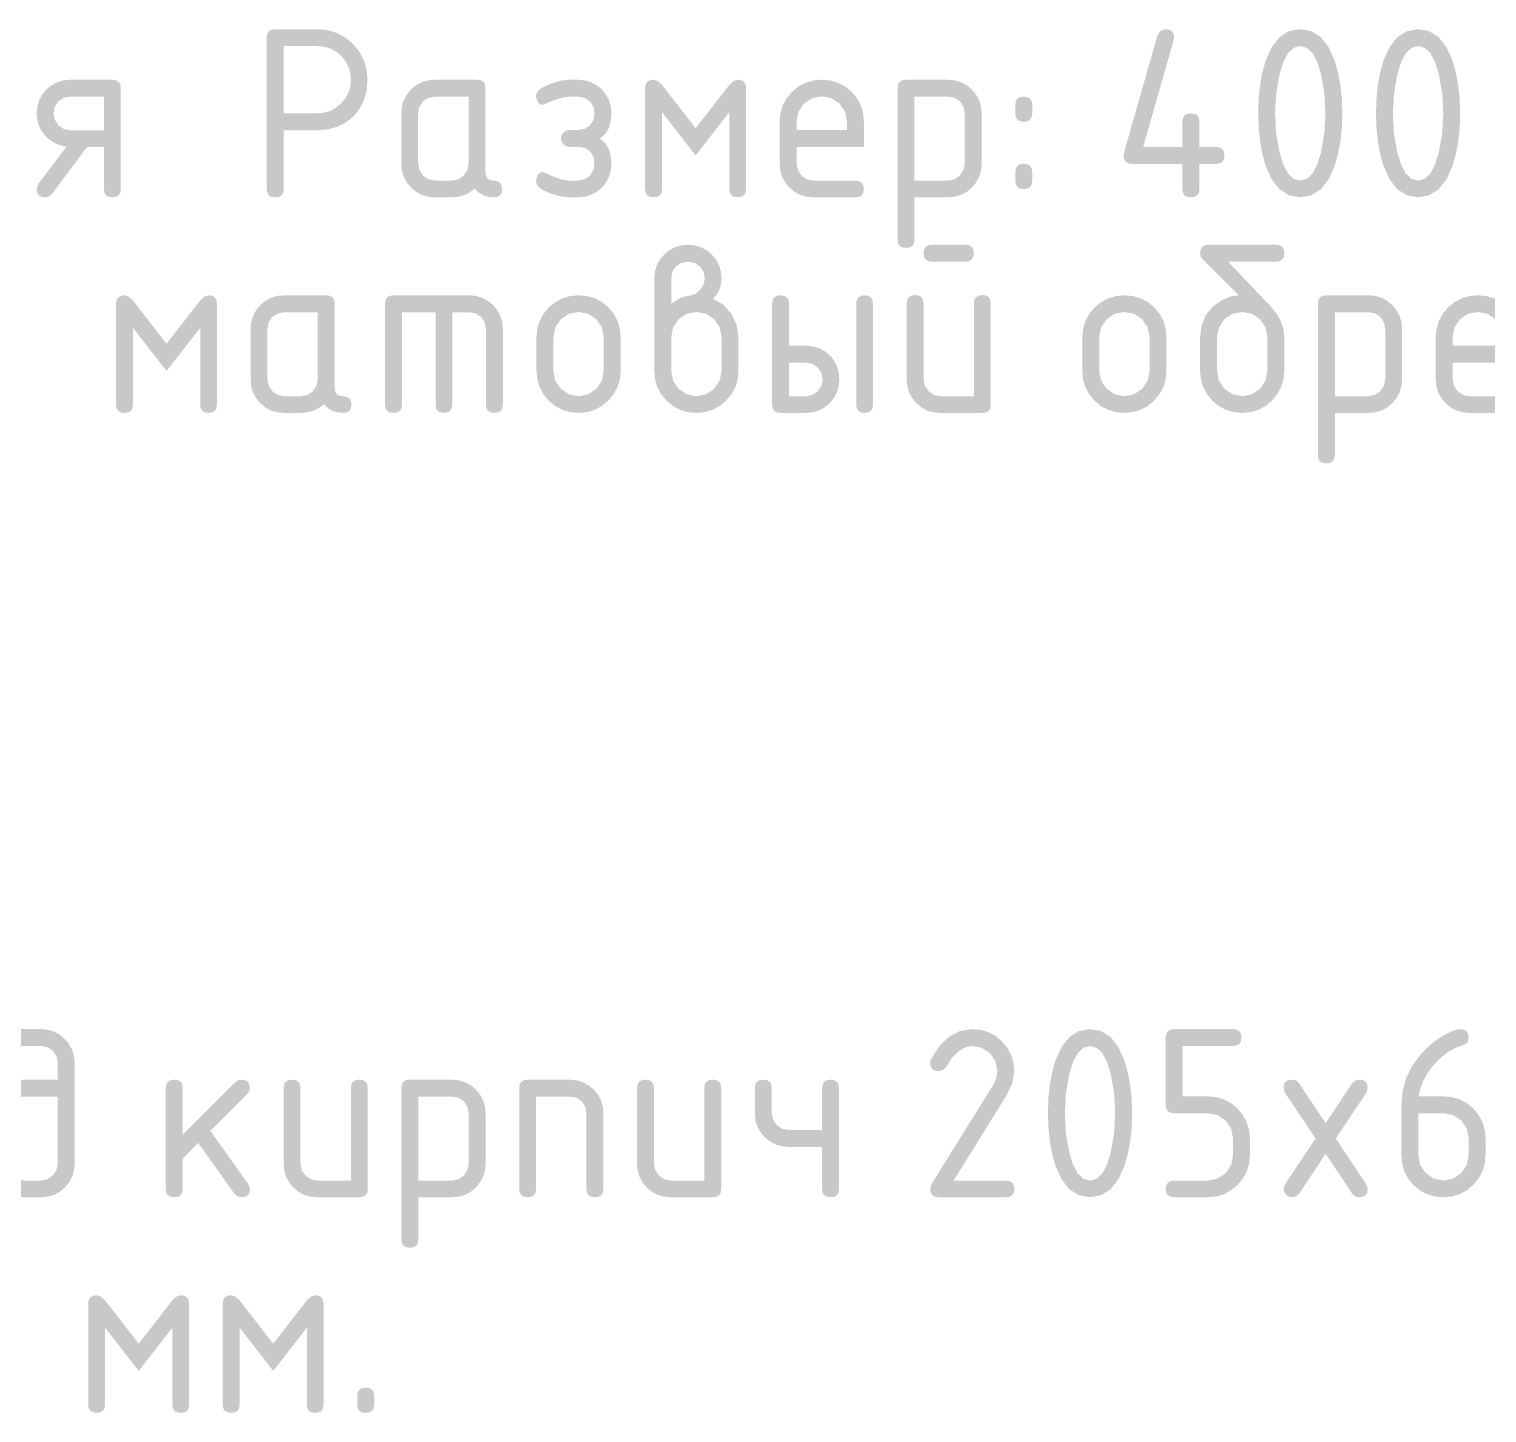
# Model space of a CAD drawing. Header units: millimetres. Extents: x -546 to 1681, y -650 to 1730.
# Drawn here: x 1055.04 to 1081.29, y 314.25 to 339.15 of the extents above; entities that cross this region are included whole.
import ezdxf

# ---------------------------------------------------------------- set-up
doc = ezdxf.new("R2010")
doc.units = ezdxf.units.MM

msp = doc.modelspace()

# ---------------------------------------------------------------- hatches: boundary and pattern name
h = msp.add_hatch(color=7)
h.paths.add_polyline_path([(1059.474, 339.152), (1060.231, 339.152), (1060.412, 339.136), (1060.58, 339.086), (1060.735, 339.002), (1060.875, 338.886), (1060.989, 338.747), (1061.071, 338.594), (1061.121, 338.426), (1061.137, 338.242), (1061.122, 338.051), (1061.074, 337.878), (1060.996, 337.723), (1060.888, 337.586), (1060.751, 337.475), (1060.596, 337.396), (1060.423, 337.348), (1060.231, 337.332), (1059.626, 337.332), (1059.626, 336.274), (1059.616, 336.208), (1059.588, 336.161), (1059.54, 336.134), (1059.474, 336.126), (1059.407, 336.134), (1059.359, 336.161), (1059.331, 336.208), (1059.321, 336.274), (1059.321, 339), (1059.331, 339.067), (1059.359, 339.114), (1059.407, 339.143)])
h.paths.add_polyline_path([(1059.626, 338.847), (1059.626, 337.637), (1060.231, 337.637), (1060.354, 337.648), (1060.466, 337.681), (1060.568, 337.737), (1060.659, 337.815), (1060.737, 337.906), (1060.792, 338.008), (1060.826, 338.12), (1060.837, 338.242), (1060.826, 338.364), (1060.792, 338.477), (1060.737, 338.58), (1060.659, 338.674), (1060.568, 338.749), (1060.466, 338.804), (1060.354, 338.836), (1060.231, 338.847)])
h = msp.add_hatch(color=7)
h.dxf.hatch_style = 2
h.paths.add_polyline_path([(1074.752, 336.879), (1074.756, 336.922), (1075.362, 339.043), (1075.415, 339.124), (1075.51, 339.152), (1075.576, 339.143), (1075.624, 339.114), (1075.652, 339.067), (1075.662, 339), (1075.654, 338.958), (1075.104, 337.032), (1075.81, 337.032), (1075.81, 337.489), (1075.82, 337.555), (1075.848, 337.601), (1075.896, 337.628), (1075.963, 337.637), (1076.029, 337.628), (1076.077, 337.601), (1076.106, 337.555), (1076.115, 337.489), (1076.115, 337.032), (1076.42, 337.032), (1076.484, 337.022), (1076.531, 336.993), (1076.559, 336.946), (1076.568, 336.879), (1076.559, 336.813), (1076.531, 336.765), (1076.484, 336.736), (1076.42, 336.727), (1076.115, 336.727), (1076.115, 336.274), (1076.106, 336.208), (1076.077, 336.161), (1076.029, 336.134), (1075.963, 336.126), (1075.896, 336.134), (1075.848, 336.161), (1075.82, 336.208), (1075.81, 336.274), (1075.81, 336.727), (1074.905, 336.727), (1074.838, 336.736), (1074.79, 336.765), (1074.761, 336.813)])
h = msp.add_hatch(color=7)
h.paths.add_polyline_path([(1078.385, 337.637), (1078.366, 338.004), (1078.305, 338.348), (1078.237, 338.567), (1078.152, 338.723), (1078.051, 338.816), (1077.932, 338.847), (1077.816, 338.816), (1077.714, 338.723), (1077.629, 338.565), (1077.56, 338.344), (1077.499, 337.998), (1077.479, 337.637), (1077.499, 337.274), (1077.56, 336.93), (1077.628, 336.71), (1077.713, 336.552), (1077.814, 336.458), (1077.932, 336.426), (1078.051, 336.458), (1078.152, 336.552), (1078.237, 336.71), (1078.305, 336.93), (1078.366, 337.274)])
h.paths.add_polyline_path([(1078.69, 337.637), (1078.682, 337.376), (1078.656, 337.133), (1078.613, 336.908), (1078.555, 336.701), (1078.444, 336.449), (1078.302, 336.269), (1078.131, 336.161), (1077.932, 336.126), (1077.731, 336.161), (1077.56, 336.269), (1077.418, 336.449), (1077.306, 336.701), (1077.249, 336.908), (1077.208, 337.133), (1077.183, 337.376), (1077.174, 337.637), (1077.183, 337.9), (1077.208, 338.145), (1077.249, 338.37), (1077.306, 338.577), (1077.418, 338.829), (1077.56, 339.009), (1077.731, 339.117), (1077.932, 339.152), (1078.131, 339.117), (1078.302, 339.009), (1078.444, 338.829), (1078.555, 338.577), (1078.613, 338.369), (1078.656, 338.143), (1078.682, 337.9)])
h = msp.add_hatch(color=7)
h.paths.add_polyline_path([(1080.507, 337.637), (1080.488, 338.004), (1080.427, 338.348), (1080.358, 338.567), (1080.274, 338.723), (1080.172, 338.816), (1080.054, 338.847), (1079.937, 338.816), (1079.836, 338.723), (1079.75, 338.565), (1079.681, 338.344), (1079.621, 337.998), (1079.601, 337.637), (1079.621, 337.274), (1079.681, 336.93), (1079.75, 336.71), (1079.834, 336.552), (1079.936, 336.458), (1080.054, 336.426), (1080.172, 336.458), (1080.274, 336.552), (1080.358, 336.71), (1080.427, 336.93), (1080.488, 337.274)])
h.paths.add_polyline_path([(1080.812, 337.637), (1080.803, 337.376), (1080.777, 337.133), (1080.735, 336.908), (1080.676, 336.701), (1080.566, 336.449), (1080.424, 336.269), (1080.253, 336.161), (1080.054, 336.126), (1079.853, 336.161), (1079.682, 336.269), (1079.54, 336.449), (1079.427, 336.701), (1079.371, 336.908), (1079.33, 337.133), (1079.305, 337.376), (1079.296, 337.637), (1079.305, 337.9), (1079.33, 338.145), (1079.371, 338.37), (1079.427, 338.577), (1079.54, 338.829), (1079.682, 339.009), (1079.853, 339.117), (1080.054, 339.152), (1080.253, 339.117), (1080.424, 339.009), (1080.566, 338.829), (1080.676, 338.577), (1080.735, 338.369), (1080.777, 338.143), (1080.803, 337.9)])
h = msp.add_hatch(color=7)
h.paths.add_polyline_path([(1055.716, 337.036), (1055.606, 337.06), (1055.504, 337.1), (1055.413, 337.158), (1055.331, 337.235), (1055.264, 337.324), (1055.216, 337.42), (1055.188, 337.524), (1055.178, 337.637), (1055.19, 337.759), (1055.223, 337.872), (1055.279, 337.975), (1055.356, 338.069), (1055.447, 338.144), (1055.549, 338.198), (1055.662, 338.231), (1055.784, 338.242), (1056.542, 338.242), (1056.608, 338.233), (1056.656, 338.205), (1056.685, 338.158), (1056.694, 338.094), (1056.694, 336.274), (1056.685, 336.208), (1056.656, 336.161), (1056.608, 336.134), (1056.542, 336.126), (1056.475, 336.134), (1056.427, 336.161), (1056.399, 336.208), (1056.389, 336.274), (1056.389, 337.032), (1056.085, 337.032), (1055.453, 336.185), (1055.399, 336.139), (1055.331, 336.126), (1055.264, 336.134), (1055.216, 336.161), (1055.188, 336.208), (1055.178, 336.274), (1055.208, 336.367)])
h.paths.add_polyline_path([(1055.483, 337.637), (1055.506, 337.521), (1055.572, 337.421), (1055.67, 337.354), (1055.784, 337.332), (1056.389, 337.332), (1056.389, 337.937), (1055.784, 337.937), (1055.666, 337.916), (1055.568, 337.853), (1055.505, 337.754)])
h = msp.add_hatch(color=7)
h.paths.add_polyline_path([(1062.955, 337.937), (1062.349, 337.937), (1062.232, 337.916), (1062.133, 337.853), (1062.07, 337.754), (1062.048, 337.637), (1062.048, 336.731), (1062.071, 336.615), (1062.138, 336.515), (1062.236, 336.448), (1062.349, 336.426), (1062.654, 336.426), (1062.769, 336.448), (1062.865, 336.515), (1062.932, 336.614), (1062.955, 336.731)])
h.paths.add_polyline_path([(1063.56, 336.274), (1063.55, 336.208), (1063.522, 336.161), (1063.476, 336.134), (1063.412, 336.126), (1063.309, 336.135), (1063.218, 336.164), (1063.136, 336.213), (1063.064, 336.282), (1062.975, 336.213), (1062.877, 336.164), (1062.77, 336.135), (1062.654, 336.126), (1062.349, 336.126), (1062.227, 336.136), (1062.115, 336.168), (1062.013, 336.222), (1061.922, 336.299), (1061.844, 336.392), (1061.788, 336.494), (1061.755, 336.607), (1061.744, 336.731), (1061.744, 337.637), (1061.755, 337.759), (1061.788, 337.872), (1061.844, 337.975), (1061.922, 338.069), (1062.013, 338.144), (1062.115, 338.198), (1062.227, 338.231), (1062.349, 338.242), (1063.107, 338.242), (1063.174, 338.233), (1063.221, 338.205), (1063.25, 338.158), (1063.259, 338.094), (1063.259, 336.579), (1063.269, 336.512), (1063.298, 336.464), (1063.345, 336.436), (1063.412, 336.426), (1063.476, 336.416), (1063.522, 336.388), (1063.55, 336.34)])
h = msp.add_hatch(color=7)
h.dxf.hatch_style = 2
h.paths.add_polyline_path([(1065.224, 336.731), (1065.205, 336.857), (1065.144, 336.951), (1065.068, 337.006), (1064.966, 337.032), (1064.772, 337.032), (1064.709, 337.047), (1064.666, 337.078), (1064.631, 337.126), (1064.619, 337.184), (1064.631, 337.245), (1064.666, 337.294), (1064.725, 337.328), (1064.814, 337.34), (1064.861, 337.34), (1064.911, 337.336), (1065.045, 337.358), (1065.144, 337.425), (1065.205, 337.52), (1065.224, 337.637), (1065.204, 337.754), (1065.14, 337.853), (1065.042, 337.917), (1064.924, 337.937), (1064.772, 337.937), (1064.632, 337.918), (1064.463, 337.861), (1064.382, 337.828), (1064.324, 337.804), (1064.29, 337.79), (1064.239, 337.798), (1064.2, 337.84), (1064.166, 337.946), (1064.182, 338.004), (1064.229, 338.06), (1064.307, 338.113), (1064.416, 338.162), (1064.606, 338.223), (1064.772, 338.242), (1064.924, 338.242), (1065.046, 338.231), (1065.159, 338.198), (1065.262, 338.144), (1065.356, 338.069), (1065.431, 337.975), (1065.485, 337.872), (1065.518, 337.759), (1065.529, 337.637), (1065.516, 337.489), (1065.478, 337.364), (1065.413, 337.262), (1065.322, 337.184), (1065.413, 337.105), (1065.478, 337.003), (1065.516, 336.878), (1065.529, 336.731), (1065.518, 336.609), (1065.485, 336.496), (1065.431, 336.393), (1065.356, 336.299), (1065.262, 336.222), (1065.159, 336.168), (1065.046, 336.136), (1064.924, 336.126), (1064.772, 336.126), (1064.603, 336.145), (1064.412, 336.202), (1064.304, 336.251), (1064.227, 336.304), (1064.181, 336.361), (1064.166, 336.422), (1064.2, 336.528), (1064.239, 336.568), (1064.285, 336.583), (1064.298, 336.578), (1064.333, 336.564), (1064.389, 336.54), (1064.467, 336.506), (1064.632, 336.446), (1064.772, 336.426), (1064.924, 336.426), (1065.042, 336.448), (1065.14, 336.515), (1065.203, 336.614)])
h = msp.add_hatch(color=7)
h.dxf.hatch_style = 2
h.paths.add_polyline_path([(1067.045, 336.879), (1066.44, 337.658), (1066.44, 336.274), (1066.431, 336.208), (1066.402, 336.161), (1066.355, 336.134), (1066.288, 336.126), (1066.221, 336.134), (1066.173, 336.161), (1066.145, 336.208), (1066.135, 336.274), (1066.135, 338.094), (1066.145, 338.158), (1066.173, 338.205), (1066.221, 338.233), (1066.288, 338.242), (1066.364, 338.219), (1066.44, 338.149), (1067.045, 337.37), (1067.651, 338.149), (1067.727, 338.219), (1067.803, 338.242), (1067.868, 338.233), (1067.914, 338.205), (1067.942, 338.158), (1067.952, 338.094), (1067.952, 336.274), (1067.942, 336.208), (1067.914, 336.161), (1067.868, 336.134), (1067.803, 336.126), (1067.737, 336.134), (1067.689, 336.161), (1067.661, 336.208), (1067.651, 336.274), (1067.651, 337.658)])
h = msp.add_hatch(color=7)
h.paths.add_polyline_path([(1069.316, 337.942), (1069.141, 337.91), (1068.994, 337.811), (1068.895, 337.664), (1068.863, 337.489), (1068.863, 337.336), (1069.769, 337.336), (1069.769, 337.489), (1069.737, 337.664), (1069.638, 337.811), (1069.491, 337.91)])
h.paths.add_polyline_path([(1068.863, 337.032), (1068.863, 336.731), (1068.885, 336.615), (1068.952, 336.515), (1069.05, 336.448), (1069.164, 336.426), (1069.921, 336.426), (1069.988, 336.416), (1070.036, 336.388), (1070.064, 336.34), (1070.074, 336.274), (1070.064, 336.208), (1070.036, 336.161), (1069.988, 336.134), (1069.921, 336.126), (1069.164, 336.126), (1069.041, 336.136), (1068.929, 336.168), (1068.827, 336.222), (1068.736, 336.299), (1068.658, 336.392), (1068.602, 336.494), (1068.569, 336.607), (1068.558, 336.731), (1068.558, 337.484), (1068.571, 337.637), (1068.612, 337.777), (1068.681, 337.905), (1068.778, 338.022), (1068.895, 338.119), (1069.023, 338.188), (1069.163, 338.229), (1069.316, 338.242), (1069.468, 338.229), (1069.608, 338.188), (1069.737, 338.121), (1069.853, 338.026), (1069.95, 337.91), (1070.019, 337.781), (1070.06, 337.641), (1070.074, 337.489), (1070.074, 337.032)])
h = msp.add_hatch(color=7)
h.paths.add_polyline_path([(1070.68, 338.094), (1070.689, 338.158), (1070.718, 338.205), (1070.765, 338.233), (1070.832, 338.242), (1071.59, 338.242), (1071.712, 338.231), (1071.824, 338.198), (1071.926, 338.144), (1072.017, 338.069), (1072.095, 337.975), (1072.151, 337.872), (1072.184, 337.759), (1072.195, 337.637), (1072.195, 336.731), (1072.184, 336.609), (1072.151, 336.496), (1072.095, 336.393), (1072.017, 336.299), (1071.926, 336.222), (1071.824, 336.168), (1071.712, 336.136), (1071.59, 336.126), (1070.984, 336.126), (1070.984, 335.364), (1070.975, 335.299), (1070.946, 335.253), (1070.899, 335.225), (1070.832, 335.216), (1070.765, 335.225), (1070.718, 335.253), (1070.689, 335.299), (1070.68, 335.364)])
h.paths.add_polyline_path([(1070.984, 337.937), (1070.984, 336.426), (1071.59, 336.426), (1071.705, 336.448), (1071.801, 336.515), (1071.868, 336.614), (1071.891, 336.731), (1071.891, 337.637), (1071.869, 337.754), (1071.806, 337.853), (1071.707, 337.917), (1071.59, 337.937)])
h = msp.add_hatch(color=7)
h.paths.add_polyline_path([(1072.801, 336.579), (1072.811, 336.645), (1072.839, 336.693), (1072.887, 336.721), (1072.954, 336.731), (1073.021, 336.721), (1073.068, 336.693), (1073.097, 336.645), (1073.106, 336.579), (1073.106, 336.426), (1073.097, 336.359), (1073.068, 336.312), (1073.021, 336.283), (1072.954, 336.274), (1072.887, 336.283), (1072.839, 336.312), (1072.811, 336.359), (1072.801, 336.426)])
h.paths.add_polyline_path([(1072.801, 337.789), (1072.811, 337.853), (1072.839, 337.9), (1072.887, 337.928), (1072.954, 337.937), (1073.021, 337.928), (1073.068, 337.9), (1073.097, 337.853), (1073.106, 337.789), (1073.106, 337.637), (1073.097, 337.57), (1073.068, 337.522), (1073.021, 337.494), (1072.954, 337.484), (1072.887, 337.494), (1072.839, 337.522), (1072.811, 337.57), (1072.801, 337.637)])
h = msp.add_hatch(color=7)
h.paths.add_polyline_path([(1066.605, 334.213), (1066.789, 334.324), (1066.957, 334.362), (1067.048, 334.389), (1067.131, 334.468), (1067.191, 334.567), (1067.211, 334.667), (1067.188, 334.784), (1067.122, 334.883), (1067.024, 334.947), (1066.906, 334.967), (1066.789, 334.945), (1066.69, 334.883), (1066.627, 334.784), (1066.605, 334.667)])
h.paths.add_polyline_path([(1067.359, 334.302), (1067.547, 334.188), (1067.693, 334.023), (1067.785, 333.824), (1067.816, 333.608), (1067.816, 332.999), (1067.802, 332.848), (1067.76, 332.708), (1067.689, 332.58), (1067.592, 332.465), (1067.477, 332.368), (1067.349, 332.3), (1067.209, 332.259), (1067.058, 332.245), (1066.906, 332.259), (1066.766, 332.3), (1066.638, 332.368), (1066.521, 332.465), (1066.424, 332.582), (1066.355, 332.71), (1066.314, 332.849), (1066.3, 332.999), (1066.3, 334.667), (1066.312, 334.789), (1066.345, 334.901), (1066.401, 335.004), (1066.479, 335.098), (1066.571, 335.174), (1066.673, 335.228), (1066.784, 335.261), (1066.906, 335.272), (1067.028, 335.261), (1067.141, 335.227), (1067.244, 335.172), (1067.338, 335.094), (1067.413, 335.003), (1067.467, 334.901), (1067.5, 334.789), (1067.512, 334.667), (1067.502, 334.558), (1067.473, 334.461), (1067.426, 334.375)])
h.paths.add_polyline_path([(1067.512, 333.003), (1067.512, 333.608), (1067.479, 333.782), (1067.38, 333.93), (1067.233, 334.029), (1067.058, 334.061), (1066.883, 334.029), (1066.737, 333.93), (1066.638, 333.782), (1066.605, 333.608), (1066.605, 333.003), (1066.638, 332.826), (1066.737, 332.681), (1066.883, 332.58), (1067.058, 332.545), (1067.233, 332.58), (1067.38, 332.681), (1067.479, 332.828)])
h = msp.add_hatch(color=7)
h.paths.add_polyline_path([(1072.36, 334.213), (1072.36, 332.393), (1072.351, 332.327), (1072.322, 332.281), (1072.274, 332.254), (1072.207, 332.245), (1071.45, 332.245), (1071.328, 332.255), (1071.215, 332.287), (1071.113, 332.342), (1071.022, 332.419), (1070.944, 332.512), (1070.889, 332.615), (1070.855, 332.728), (1070.844, 332.85), (1070.844, 334.213), (1070.854, 334.28), (1070.882, 334.328), (1070.93, 334.357), (1070.997, 334.366), (1071.063, 334.357), (1071.111, 334.328), (1071.14, 334.28), (1071.149, 334.213), (1071.149, 332.85), (1071.171, 332.735), (1071.238, 332.639), (1071.336, 332.568), (1071.45, 332.545), (1072.055, 332.545), (1072.055, 334.213), (1072.065, 334.28), (1072.093, 334.328), (1072.141, 334.357), (1072.207, 334.366), (1072.274, 334.357), (1072.322, 334.328), (1072.351, 334.28)])
h.paths.add_polyline_path([(1071.903, 334.967), (1071.297, 334.967), (1071.233, 334.976), (1071.187, 335.005), (1071.159, 335.053), (1071.149, 335.12), (1071.159, 335.186), (1071.187, 335.234), (1071.233, 335.262), (1071.297, 335.272), (1071.903, 335.272), (1071.969, 335.262), (1072.017, 335.234), (1072.046, 335.186), (1072.055, 335.12), (1072.046, 335.053), (1072.017, 335.005), (1071.969, 334.976)])
h = msp.add_hatch(color=7)
h.paths.add_polyline_path([(1077.645, 333.604), (1077.645, 332.999), (1077.631, 332.849), (1077.588, 332.71), (1077.518, 332.582), (1077.421, 332.465), (1077.306, 332.368), (1077.178, 332.3), (1077.038, 332.259), (1076.887, 332.245), (1076.735, 332.259), (1076.594, 332.3), (1076.466, 332.368), (1076.35, 332.465), (1076.253, 332.582), (1076.184, 332.71), (1076.143, 332.849), (1076.129, 332.999), (1076.129, 333.608), (1076.154, 333.819), (1076.228, 334.001), (1076.351, 334.154), (1076.523, 334.277), (1076.678, 334.342), (1076.824, 334.362), (1076.159, 335.03), (1076.136, 335.065), (1076.129, 335.12), (1076.139, 335.186), (1076.167, 335.234), (1076.215, 335.262), (1076.282, 335.272), (1077.497, 335.272), (1077.561, 335.262), (1077.607, 335.234), (1077.636, 335.186), (1077.645, 335.12), (1077.636, 335.053), (1077.607, 335.005), (1077.561, 334.976), (1077.497, 334.967), (1076.633, 334.967), (1077.395, 334.167), (1077.504, 334.034), (1077.582, 333.897), (1077.629, 333.753)])
h.paths.add_polyline_path([(1077.34, 333.003), (1077.34, 333.608), (1077.308, 333.782), (1077.209, 333.93), (1077.062, 334.029), (1076.887, 334.061), (1076.712, 334.029), (1076.565, 333.93), (1076.466, 333.782), (1076.434, 333.608), (1076.434, 333.003), (1076.466, 332.826), (1076.565, 332.681), (1076.712, 332.58), (1076.887, 332.545), (1077.062, 332.58), (1077.209, 332.681), (1077.308, 332.828)])
h = msp.add_hatch(color=7)
h.dxf.hatch_style = 2
h.paths.add_polyline_path([(1057.517, 332.999), (1056.912, 333.777), (1056.912, 332.393), (1056.903, 332.327), (1056.874, 332.281), (1056.827, 332.254), (1056.76, 332.245), (1056.693, 332.254), (1056.645, 332.281), (1056.617, 332.327), (1056.607, 332.393), (1056.607, 334.213), (1056.617, 334.278), (1056.645, 334.324), (1056.693, 334.352), (1056.76, 334.362), (1056.836, 334.339), (1056.912, 334.269), (1057.517, 333.49), (1058.123, 334.269), (1058.199, 334.339), (1058.275, 334.362), (1058.34, 334.352), (1058.386, 334.324), (1058.414, 334.278), (1058.424, 334.213), (1058.424, 332.393), (1058.414, 332.327), (1058.386, 332.281), (1058.34, 332.254), (1058.275, 332.245), (1058.209, 332.254), (1058.161, 332.281), (1058.133, 332.327), (1058.123, 332.393), (1058.123, 333.777)])
h = msp.add_hatch(color=7)
h.paths.add_polyline_path([(1060.241, 334.057), (1059.635, 334.057), (1059.518, 334.035), (1059.419, 333.972), (1059.356, 333.874), (1059.334, 333.756), (1059.334, 332.85), (1059.357, 332.735), (1059.424, 332.635), (1059.521, 332.568), (1059.635, 332.545), (1059.94, 332.545), (1060.055, 332.568), (1060.151, 332.635), (1060.218, 332.733), (1060.241, 332.85)])
h.paths.add_polyline_path([(1060.846, 332.393), (1060.836, 332.327), (1060.808, 332.281), (1060.762, 332.254), (1060.698, 332.245), (1060.595, 332.255), (1060.503, 332.284), (1060.422, 332.332), (1060.35, 332.402), (1060.261, 332.332), (1060.163, 332.284), (1060.056, 332.255), (1059.94, 332.245), (1059.635, 332.245), (1059.513, 332.255), (1059.401, 332.287), (1059.299, 332.342), (1059.208, 332.419), (1059.13, 332.512), (1059.074, 332.614), (1059.041, 332.726), (1059.03, 332.85), (1059.03, 333.756), (1059.041, 333.879), (1059.074, 333.991), (1059.13, 334.094), (1059.208, 334.188), (1059.299, 334.263), (1059.401, 334.318), (1059.513, 334.351), (1059.635, 334.362), (1060.393, 334.362), (1060.46, 334.352), (1060.507, 334.324), (1060.536, 334.278), (1060.545, 334.213), (1060.545, 332.698), (1060.555, 332.631), (1060.583, 332.584), (1060.631, 332.555), (1060.698, 332.545), (1060.762, 332.536), (1060.808, 332.507), (1060.836, 332.46)])
h = msp.add_hatch(color=7)
h.dxf.hatch_style = 2
h.paths.add_polyline_path([(1061.604, 334.362), (1062.968, 334.362), (1063.089, 334.351), (1063.2, 334.318), (1063.302, 334.263), (1063.395, 334.188), (1063.473, 334.094), (1063.528, 333.991), (1063.562, 333.879), (1063.573, 333.756), (1063.573, 332.393), (1063.563, 332.327), (1063.535, 332.281), (1063.487, 332.254), (1063.42, 332.245), (1063.354, 332.254), (1063.306, 332.281), (1063.278, 332.327), (1063.268, 332.393), (1063.268, 333.756), (1063.246, 333.874), (1063.183, 333.972), (1063.085, 334.037), (1062.968, 334.057), (1062.663, 334.057), (1062.663, 332.393), (1062.653, 332.327), (1062.625, 332.281), (1062.577, 332.254), (1062.51, 332.245), (1062.446, 332.254), (1062.4, 332.281), (1062.371, 332.327), (1062.362, 332.393), (1062.362, 334.057), (1061.757, 334.057), (1061.757, 332.393), (1061.747, 332.327), (1061.719, 332.281), (1061.671, 332.254), (1061.604, 332.245), (1061.538, 332.254), (1061.49, 332.281), (1061.461, 332.327), (1061.452, 332.393), (1061.452, 334.213), (1061.461, 334.278), (1061.49, 334.324), (1061.538, 334.352)])
h = msp.add_hatch(color=7)
h.paths.add_polyline_path([(1064.179, 332.999), (1064.179, 333.604), (1064.193, 333.756), (1064.234, 333.897), (1064.302, 334.025), (1064.399, 334.142), (1064.516, 334.238), (1064.644, 334.307), (1064.784, 334.348), (1064.937, 334.362), (1065.089, 334.348), (1065.23, 334.308), (1065.358, 334.24), (1065.474, 334.146), (1065.571, 334.029), (1065.64, 333.9), (1065.681, 333.759), (1065.695, 333.604), (1065.695, 332.999), (1065.681, 332.849), (1065.638, 332.71), (1065.568, 332.582), (1065.47, 332.465), (1065.356, 332.368), (1065.227, 332.3), (1065.087, 332.259), (1064.937, 332.245), (1064.784, 332.259), (1064.644, 332.3), (1064.516, 332.368), (1064.399, 332.465), (1064.302, 332.582), (1064.234, 332.71), (1064.193, 332.849)])
h.paths.add_polyline_path([(1065.39, 333.003), (1065.39, 333.608), (1065.358, 333.782), (1065.259, 333.93), (1065.112, 334.029), (1064.937, 334.061), (1064.762, 334.029), (1064.615, 333.93), (1064.516, 333.782), (1064.484, 333.608), (1064.484, 333.003), (1064.516, 332.826), (1064.615, 332.681), (1064.762, 332.58), (1064.937, 332.545), (1065.112, 332.58), (1065.259, 332.681), (1065.358, 332.828)])
h = msp.add_hatch(color=7)
h.paths.add_polyline_path([(1069.633, 332.85), (1069.622, 332.728), (1069.589, 332.615), (1069.535, 332.512), (1069.459, 332.419), (1069.366, 332.342), (1069.263, 332.287), (1069.15, 332.255), (1069.028, 332.245), (1068.575, 332.245), (1068.508, 332.254), (1068.46, 332.281), (1068.432, 332.327), (1068.422, 332.393), (1068.422, 334.213), (1068.432, 334.278), (1068.46, 334.324), (1068.508, 334.352), (1068.575, 334.362), (1068.641, 334.352), (1068.689, 334.324), (1068.717, 334.278), (1068.727, 334.213), (1068.727, 333.455), (1069.028, 333.455), (1069.15, 333.444), (1069.263, 333.412), (1069.366, 333.358), (1069.459, 333.282), (1069.535, 333.189), (1069.589, 333.085), (1069.622, 332.972)])
h.paths.add_polyline_path([(1069.332, 332.85), (1069.31, 332.968), (1069.243, 333.066), (1069.145, 333.129), (1069.028, 333.151), (1068.727, 333.151), (1068.727, 332.545), (1069.028, 332.545), (1069.145, 332.568), (1069.243, 332.635), (1069.31, 332.733)])
h.paths.add_polyline_path([(1069.938, 334.213), (1069.947, 334.278), (1069.976, 334.324), (1070.023, 334.352), (1070.09, 334.362), (1070.154, 334.352), (1070.201, 334.324), (1070.229, 334.278), (1070.238, 334.213), (1070.238, 332.393), (1070.229, 332.327), (1070.201, 332.281), (1070.154, 332.254), (1070.09, 332.245), (1070.023, 332.254), (1069.976, 332.281), (1069.947, 332.327), (1069.938, 332.393)])
h = msp.add_hatch(color=7)
h.paths.add_polyline_path([(1074.008, 332.999), (1074.008, 333.604), (1074.021, 333.756), (1074.062, 333.897), (1074.131, 334.025), (1074.228, 334.142), (1074.345, 334.238), (1074.473, 334.307), (1074.613, 334.348), (1074.766, 334.362), (1074.918, 334.348), (1075.058, 334.308), (1075.186, 334.24), (1075.303, 334.146), (1075.4, 334.029), (1075.469, 333.9), (1075.51, 333.759), (1075.523, 333.604), (1075.523, 332.999), (1075.509, 332.849), (1075.467, 332.71), (1075.397, 332.582), (1075.299, 332.465), (1075.184, 332.368), (1075.056, 332.3), (1074.916, 332.259), (1074.766, 332.245), (1074.613, 332.259), (1074.473, 332.3), (1074.345, 332.368), (1074.228, 332.465), (1074.131, 332.582), (1074.062, 332.71), (1074.021, 332.849)])
h.paths.add_polyline_path([(1075.219, 333.003), (1075.219, 333.608), (1075.186, 333.782), (1075.087, 333.93), (1074.941, 334.029), (1074.766, 334.061), (1074.591, 334.029), (1074.444, 333.93), (1074.345, 333.782), (1074.312, 333.608), (1074.312, 333.003), (1074.345, 332.826), (1074.444, 332.681), (1074.591, 332.58), (1074.766, 332.545), (1074.941, 332.58), (1075.087, 332.681), (1075.186, 332.828)])
h = msp.add_hatch(color=7)
h.paths.add_polyline_path([(1078.251, 334.213), (1078.26, 334.278), (1078.289, 334.324), (1078.337, 334.352), (1078.403, 334.362), (1079.161, 334.362), (1079.283, 334.351), (1079.395, 334.318), (1079.497, 334.263), (1079.588, 334.188), (1079.666, 334.094), (1079.722, 333.991), (1079.755, 333.879), (1079.767, 333.756), (1079.767, 332.85), (1079.755, 332.728), (1079.722, 332.615), (1079.666, 332.512), (1079.588, 332.419), (1079.497, 332.342), (1079.395, 332.287), (1079.283, 332.255), (1079.161, 332.245), (1078.556, 332.245), (1078.556, 331.483), (1078.546, 331.419), (1078.517, 331.373), (1078.47, 331.344), (1078.403, 331.335), (1078.337, 331.344), (1078.289, 331.373), (1078.26, 331.419), (1078.251, 331.483)])
h.paths.add_polyline_path([(1078.556, 334.057), (1078.556, 332.545), (1079.161, 332.545), (1079.276, 332.568), (1079.372, 332.635), (1079.439, 332.733), (1079.462, 332.85), (1079.462, 333.756), (1079.44, 333.874), (1079.377, 333.972), (1079.279, 334.037), (1079.161, 334.057)])
h = msp.add_hatch(color=7)
h.paths.add_polyline_path([(1081.13, 334.061), (1080.955, 334.029), (1080.808, 333.93), (1080.709, 333.783), (1080.677, 333.608), (1080.677, 333.455), (1081.583, 333.455), (1081.583, 333.608), (1081.551, 333.783), (1081.452, 333.93), (1081.305, 334.029)])
h.paths.add_polyline_path([(1080.677, 333.151), (1080.677, 332.85), (1080.699, 332.735), (1080.766, 332.635), (1080.864, 332.568), (1080.978, 332.545), (1081.735, 332.545), (1081.802, 332.536), (1081.85, 332.507), (1081.879, 332.46), (1081.888, 332.393), (1081.879, 332.327), (1081.85, 332.281), (1081.802, 332.254), (1081.735, 332.245), (1080.978, 332.245), (1080.856, 332.255), (1080.743, 332.287), (1080.641, 332.342), (1080.55, 332.419), (1080.472, 332.512), (1080.417, 332.614), (1080.383, 332.726), (1080.372, 332.85), (1080.372, 333.604), (1080.386, 333.756), (1080.427, 333.897), (1080.496, 334.025), (1080.593, 334.142), (1080.709, 334.238), (1080.837, 334.307), (1080.978, 334.348), (1081.13, 334.362), (1081.283, 334.348), (1081.423, 334.308), (1081.551, 334.24), (1081.668, 334.146), (1081.765, 334.029), (1081.833, 333.901), (1081.874, 333.761), (1081.888, 333.608), (1081.888, 333.151)])
h = msp.add_hatch(color=7)
h.paths.add_polyline_path([(1055.861, 320.548), (1055.861, 318.732), (1055.85, 318.61), (1055.817, 318.497), (1055.761, 318.394), (1055.683, 318.3), (1055.59, 318.223), (1055.487, 318.169), (1055.375, 318.137), (1055.255, 318.127), (1054.951, 318.127), (1054.829, 318.137), (1054.716, 318.169), (1054.614, 318.223), (1054.523, 318.3), (1054.446, 318.394), (1054.39, 318.497), (1054.357, 318.61), (1054.345, 318.732), (1054.345, 319.638), (1054.357, 319.76), (1054.39, 319.873), (1054.446, 319.976), (1054.523, 320.07), (1054.616, 320.145), (1054.718, 320.199), (1054.829, 320.232), (1054.951, 320.243), (1055.556, 320.243), (1055.556, 320.548), (1055.535, 320.666), (1055.471, 320.764), (1055.373, 320.827), (1055.255, 320.849), (1054.798, 320.849), (1054.734, 320.858), (1054.688, 320.887), (1054.66, 320.935), (1054.65, 321.001), (1054.66, 321.068), (1054.688, 321.116), (1054.734, 321.144), (1054.798, 321.154), (1055.255, 321.154), (1055.378, 321.142), (1055.49, 321.109), (1055.592, 321.054), (1055.683, 320.976), (1055.761, 320.885), (1055.817, 320.783), (1055.85, 320.67)])
h.paths.add_polyline_path([(1055.556, 318.732), (1055.556, 319.939), (1054.951, 319.939), (1054.833, 319.917), (1054.735, 319.854), (1054.672, 319.756), (1054.65, 319.638), (1054.65, 318.732), (1054.673, 318.616), (1054.739, 318.517), (1054.837, 318.45), (1054.951, 318.427), (1055.255, 318.427), (1055.371, 318.45), (1055.467, 318.517), (1055.534, 318.615)])
h = msp.add_hatch(color=7)
h.dxf.hatch_style = 2
h.paths.add_polyline_path([(1072.025, 321.154), (1072.176, 321.14), (1072.316, 321.099), (1072.444, 321.031), (1072.559, 320.934), (1072.656, 320.817), (1072.726, 320.688), (1072.769, 320.548), (1072.783, 320.396), (1072.748, 320.179), (1072.643, 319.96), (1071.691, 318.427), (1072.63, 318.427), (1072.697, 318.418), (1072.745, 318.389), (1072.774, 318.342), (1072.783, 318.275), (1072.774, 318.209), (1072.745, 318.163), (1072.697, 318.136), (1072.63, 318.127), (1071.42, 318.127), (1071.353, 318.136), (1071.305, 318.163), (1071.277, 318.209), (1071.267, 318.275), (1071.293, 318.364), (1072.402, 320.146), (1072.459, 320.269), (1072.478, 320.396), (1072.446, 320.571), (1072.347, 320.718), (1072.2, 320.816), (1072.025, 320.849), (1071.898, 320.825), (1071.777, 320.754), (1071.661, 320.635), (1071.551, 320.468), (1071.496, 320.414), (1071.42, 320.396), (1071.353, 320.405), (1071.305, 320.434), (1071.277, 320.482), (1071.267, 320.548), (1071.28, 320.607), (1071.433, 320.846), (1071.608, 321.017), (1071.805, 321.119)])
h = msp.add_hatch(color=7)
h.paths.add_polyline_path([(1074.6, 319.638), (1074.58, 320.005), (1074.519, 320.349), (1074.451, 320.569), (1074.366, 320.724), (1074.265, 320.818), (1074.147, 320.849), (1074.03, 320.818), (1073.929, 320.724), (1073.843, 320.567), (1073.774, 320.345), (1073.713, 319.999), (1073.694, 319.638), (1073.713, 319.275), (1073.774, 318.931), (1073.842, 318.711), (1073.927, 318.554), (1074.028, 318.459), (1074.147, 318.427), (1074.265, 318.459), (1074.366, 318.554), (1074.451, 318.711), (1074.519, 318.931), (1074.58, 319.275)])
h.paths.add_polyline_path([(1074.905, 319.638), (1074.896, 319.377), (1074.87, 319.134), (1074.828, 318.909), (1074.769, 318.702), (1074.658, 318.45), (1074.517, 318.27), (1074.346, 318.163), (1074.147, 318.127), (1073.946, 318.163), (1073.775, 318.27), (1073.633, 318.45), (1073.52, 318.702), (1073.464, 318.909), (1073.423, 319.134), (1073.397, 319.377), (1073.389, 319.638), (1073.397, 319.902), (1073.423, 320.146), (1073.464, 320.372), (1073.52, 320.578), (1073.633, 320.831), (1073.775, 321.01), (1073.946, 321.118), (1074.147, 321.154), (1074.346, 321.118), (1074.517, 321.01), (1074.658, 320.831), (1074.769, 320.578), (1074.828, 320.37), (1074.87, 320.145), (1074.896, 319.901)])
h = msp.add_hatch(color=7)
h.dxf.hatch_style = 2
h.paths.add_polyline_path([(1075.51, 319.79), (1075.51, 321.001), (1075.52, 321.068), (1075.548, 321.116), (1075.596, 321.144), (1075.663, 321.154), (1076.721, 321.154), (1076.788, 321.144), (1076.835, 321.116), (1076.864, 321.068), (1076.874, 321.001), (1076.864, 320.935), (1076.835, 320.887), (1076.788, 320.858), (1076.721, 320.849), (1075.815, 320.849), (1075.815, 319.943), (1076.268, 319.943), (1076.419, 319.929), (1076.559, 319.888), (1076.687, 319.82), (1076.802, 319.723), (1076.899, 319.604), (1076.969, 319.475), (1077.012, 319.335), (1077.026, 319.185), (1077.026, 318.885), (1077.012, 318.732), (1076.969, 318.592), (1076.899, 318.464), (1076.802, 318.347), (1076.685, 318.25), (1076.557, 318.181), (1076.418, 318.14), (1076.268, 318.127), (1075.663, 318.127), (1075.596, 318.136), (1075.548, 318.163), (1075.52, 318.209), (1075.51, 318.275), (1075.52, 318.342), (1075.548, 318.389), (1075.596, 318.418), (1075.663, 318.427), (1076.268, 318.427), (1076.443, 318.462), (1076.59, 318.563), (1076.689, 318.708), (1076.721, 318.885), (1076.721, 319.185), (1076.689, 319.36), (1076.59, 319.507), (1076.443, 319.606), (1076.268, 319.638), (1075.663, 319.638), (1075.596, 319.648), (1075.548, 319.676), (1075.52, 319.724)])
h = msp.add_hatch(color=7)
h.paths.add_polyline_path([(1080.058, 319.638), (1080.058, 318.885), (1080.091, 318.708), (1080.19, 318.563), (1080.336, 318.462), (1080.511, 318.427), (1080.686, 318.462), (1080.833, 318.563), (1080.932, 318.709), (1080.965, 318.885), (1080.965, 319.185), (1080.932, 319.36), (1080.833, 319.507), (1080.686, 319.606), (1080.511, 319.638)])
h.paths.add_polyline_path([(1080.812, 321.154), (1080.879, 321.144), (1080.926, 321.116), (1080.955, 321.068), (1080.965, 321.001), (1080.946, 320.914), (1080.888, 320.874), (1080.725, 320.815), (1080.573, 320.728), (1080.432, 320.612), (1080.3, 320.468), (1080.211, 320.34), (1080.142, 320.21), (1080.094, 320.078), (1080.067, 319.943), (1080.511, 319.943), (1080.664, 319.929), (1080.806, 319.888), (1080.934, 319.82), (1081.049, 319.723), (1081.146, 319.606), (1081.215, 319.478), (1081.256, 319.338), (1081.269, 319.185), (1081.269, 318.885), (1081.255, 318.732), (1081.213, 318.59), (1081.142, 318.462), (1081.045, 318.347), (1080.93, 318.25), (1080.802, 318.181), (1080.662, 318.14), (1080.511, 318.127), (1080.359, 318.14), (1080.219, 318.181), (1080.091, 318.248), (1079.974, 318.343), (1079.877, 318.459), (1079.808, 318.587), (1079.767, 318.726), (1079.754, 318.876), (1079.754, 319.79), (1079.775, 320.04), (1079.839, 320.273), (1079.947, 320.491), (1080.096, 320.692), (1080.232, 320.833), (1080.374, 320.95), (1080.522, 321.046), (1080.677, 321.12), (1080.755, 321.145)])
h = msp.add_hatch(color=7)
h.dxf.hatch_style = 2
h.paths.add_polyline_path([(1057.808, 319.249), (1058.76, 320.201), (1058.807, 320.233), (1058.866, 320.243), (1058.933, 320.234), (1058.981, 320.206), (1059.009, 320.16), (1059.019, 320.095), (1059.007, 320.038), (1058.972, 319.989), (1058.307, 319.321), (1058.989, 318.364), (1059.019, 318.275), (1059.009, 318.209), (1058.981, 318.163), (1058.933, 318.136), (1058.866, 318.127), (1058.793, 318.143), (1058.739, 318.19), (1058.087, 319.105), (1057.808, 318.821), (1057.808, 318.275), (1057.798, 318.209), (1057.77, 318.163), (1057.722, 318.136), (1057.656, 318.127), (1057.589, 318.136), (1057.541, 318.163), (1057.513, 318.209), (1057.503, 318.275), (1057.503, 320.095), (1057.513, 320.16), (1057.541, 320.206), (1057.589, 320.234), (1057.656, 320.243), (1057.722, 320.234), (1057.77, 320.206), (1057.798, 320.16), (1057.808, 320.095)])
h = msp.add_hatch(color=7)
h.dxf.hatch_style = 2
h.paths.add_polyline_path([(1061.14, 320.095), (1061.14, 318.275), (1061.131, 318.209), (1061.102, 318.163), (1061.055, 318.136), (1060.988, 318.127), (1060.23, 318.127), (1060.108, 318.137), (1059.996, 318.169), (1059.894, 318.223), (1059.803, 318.3), (1059.725, 318.393), (1059.669, 318.496), (1059.636, 318.608), (1059.625, 318.732), (1059.625, 320.095), (1059.634, 320.16), (1059.663, 320.206), (1059.71, 320.234), (1059.777, 320.243), (1059.844, 320.234), (1059.891, 320.206), (1059.92, 320.16), (1059.929, 320.095), (1059.929, 318.732), (1059.952, 318.616), (1060.019, 318.517), (1060.117, 318.45), (1060.23, 318.427), (1060.836, 318.427), (1060.836, 320.095), (1060.845, 320.16), (1060.874, 320.206), (1060.921, 320.234), (1060.988, 320.243), (1061.055, 320.234), (1061.102, 320.206), (1061.131, 320.16)])
h = msp.add_hatch(color=7)
h.paths.add_polyline_path([(1061.746, 320.095), (1061.756, 320.16), (1061.784, 320.206), (1061.832, 320.234), (1061.899, 320.243), (1062.656, 320.243), (1062.779, 320.232), (1062.891, 320.199), (1062.993, 320.145), (1063.084, 320.07), (1063.162, 319.976), (1063.217, 319.873), (1063.251, 319.76), (1063.262, 319.638), (1063.262, 318.732), (1063.251, 318.61), (1063.217, 318.497), (1063.162, 318.394), (1063.084, 318.3), (1062.993, 318.223), (1062.891, 318.169), (1062.779, 318.137), (1062.656, 318.127), (1062.051, 318.127), (1062.051, 317.365), (1062.042, 317.301), (1062.013, 317.254), (1061.965, 317.226), (1061.899, 317.217), (1061.832, 317.226), (1061.784, 317.254), (1061.756, 317.301), (1061.746, 317.365)])
h.paths.add_polyline_path([(1062.051, 319.939), (1062.051, 318.427), (1062.656, 318.427), (1062.772, 318.45), (1062.868, 318.517), (1062.935, 318.615), (1062.957, 318.732), (1062.957, 319.638), (1062.935, 319.756), (1062.872, 319.854), (1062.774, 319.919), (1062.656, 319.939)])
h = msp.add_hatch(color=7)
h.dxf.hatch_style = 2
h.paths.add_polyline_path([(1063.868, 318.275), (1063.868, 320.095), (1063.877, 320.16), (1063.906, 320.206), (1063.954, 320.234), (1064.02, 320.243), (1064.778, 320.243), (1064.898, 320.232), (1065.009, 320.199), (1065.112, 320.145), (1065.206, 320.07), (1065.283, 319.976), (1065.339, 319.873), (1065.372, 319.76), (1065.384, 319.638), (1065.384, 318.275), (1065.374, 318.209), (1065.346, 318.163), (1065.298, 318.136), (1065.231, 318.127), (1065.164, 318.136), (1065.117, 318.163), (1065.088, 318.209), (1065.079, 318.275), (1065.079, 319.638), (1065.057, 319.756), (1064.994, 319.854), (1064.896, 319.919), (1064.778, 319.939), (1064.173, 319.939), (1064.173, 318.275), (1064.163, 318.209), (1064.135, 318.163), (1064.087, 318.136), (1064.02, 318.127), (1063.954, 318.136), (1063.906, 318.163), (1063.877, 318.209)])
h = msp.add_hatch(color=7)
h.dxf.hatch_style = 2
h.paths.add_polyline_path([(1067.505, 320.095), (1067.505, 318.275), (1067.496, 318.209), (1067.467, 318.163), (1067.419, 318.136), (1067.353, 318.127), (1066.595, 318.127), (1066.473, 318.137), (1066.36, 318.169), (1066.259, 318.223), (1066.167, 318.3), (1066.09, 318.393), (1066.034, 318.496), (1066.001, 318.608), (1065.989, 318.732), (1065.989, 320.095), (1065.999, 320.16), (1066.027, 320.206), (1066.075, 320.234), (1066.142, 320.243), (1066.209, 320.234), (1066.256, 320.206), (1066.285, 320.16), (1066.294, 320.095), (1066.294, 318.732), (1066.317, 318.616), (1066.383, 318.517), (1066.481, 318.45), (1066.595, 318.427), (1067.2, 318.427), (1067.2, 320.095), (1067.21, 320.16), (1067.238, 320.206), (1067.286, 320.234), (1067.353, 320.243), (1067.419, 320.234), (1067.467, 320.206), (1067.496, 320.16)])
h = msp.add_hatch(color=7)
h.dxf.hatch_style = 2
h.paths.add_polyline_path([(1069.627, 320.095), (1069.627, 318.275), (1069.617, 318.209), (1069.589, 318.163), (1069.541, 318.136), (1069.474, 318.127), (1069.408, 318.136), (1069.36, 318.163), (1069.331, 318.209), (1069.322, 318.275), (1069.322, 319.033), (1068.717, 319.033), (1068.597, 319.044), (1068.485, 319.077), (1068.383, 319.131), (1068.289, 319.206), (1068.211, 319.299), (1068.156, 319.4), (1068.122, 319.51), (1068.111, 319.629), (1068.111, 320.095), (1068.12, 320.16), (1068.149, 320.206), (1068.197, 320.234), (1068.264, 320.243), (1068.33, 320.234), (1068.378, 320.206), (1068.406, 320.16), (1068.416, 320.095), (1068.416, 319.642), (1068.438, 319.525), (1068.505, 319.427), (1068.603, 319.36), (1068.717, 319.337), (1069.322, 319.337), (1069.322, 320.095), (1069.331, 320.16), (1069.36, 320.206), (1069.408, 320.234), (1069.474, 320.243), (1069.541, 320.234), (1069.589, 320.206), (1069.617, 320.16)])
h = msp.add_hatch(color=7)
h.dxf.hatch_style = 2
h.paths.add_polyline_path([(1078.572, 319.185), (1079.122, 318.359), (1079.148, 318.275), (1079.138, 318.209), (1079.11, 318.163), (1079.062, 318.136), (1078.995, 318.127), (1078.922, 318.143), (1078.868, 318.19), (1078.39, 318.91), (1077.911, 318.19), (1077.858, 318.143), (1077.785, 318.127), (1077.727, 318.137), (1077.679, 318.169), (1077.644, 318.219), (1077.632, 318.275), (1077.657, 318.359), (1078.208, 319.185), (1077.657, 320.006), (1077.632, 320.095), (1077.641, 320.16), (1077.67, 320.206), (1077.718, 320.234), (1077.785, 320.243), (1077.858, 320.228), (1077.911, 320.18), (1078.39, 319.46), (1078.868, 320.18), (1078.922, 320.228), (1078.995, 320.243), (1079.062, 320.235), (1079.11, 320.208), (1079.138, 320.161), (1079.148, 320.095), (1079.122, 320.006)])
h = msp.add_hatch(color=7)
h.dxf.hatch_style = 2
h.paths.add_polyline_path([(1057.016, 315), (1056.411, 315.779), (1056.411, 314.395), (1056.401, 314.328), (1056.373, 314.282), (1056.325, 314.255), (1056.259, 314.246), (1056.192, 314.255), (1056.144, 314.282), (1056.115, 314.328), (1056.106, 314.395), (1056.106, 316.215), (1056.115, 316.279), (1056.144, 316.325), (1056.192, 316.353), (1056.259, 316.363), (1056.335, 316.34), (1056.411, 316.27), (1057.016, 315.491), (1057.622, 316.27), (1057.698, 316.34), (1057.774, 316.363), (1057.838, 316.353), (1057.885, 316.325), (1057.913, 316.279), (1057.922, 316.215), (1057.922, 314.395), (1057.913, 314.328), (1057.885, 314.282), (1057.838, 314.255), (1057.774, 314.246), (1057.707, 314.255), (1057.66, 314.282), (1057.631, 314.328), (1057.622, 314.395), (1057.622, 315.779)])
h = msp.add_hatch(color=7)
h.dxf.hatch_style = 2
h.paths.add_polyline_path([(1059.438, 315), (1058.833, 315.779), (1058.833, 314.395), (1058.824, 314.328), (1058.795, 314.282), (1058.748, 314.255), (1058.681, 314.246), (1058.614, 314.255), (1058.566, 314.282), (1058.538, 314.328), (1058.528, 314.395), (1058.528, 316.215), (1058.538, 316.279), (1058.566, 316.325), (1058.614, 316.353), (1058.681, 316.363), (1058.757, 316.34), (1058.833, 316.27), (1059.438, 315.491), (1060.044, 316.27), (1060.12, 316.34), (1060.196, 316.363), (1060.261, 316.353), (1060.307, 316.325), (1060.335, 316.279), (1060.345, 316.215), (1060.345, 314.395), (1060.335, 314.328), (1060.307, 314.282), (1060.261, 314.255), (1060.196, 314.246), (1060.13, 314.255), (1060.082, 314.282), (1060.054, 314.328), (1060.044, 314.395), (1060.044, 315.779)])
h = msp.add_hatch(color=7)
h.dxf.hatch_style = 2
h.paths.add_polyline_path([(1060.951, 314.547), (1060.96, 314.614), (1060.989, 314.661), (1061.037, 314.69), (1061.104, 314.699), (1061.17, 314.69), (1061.218, 314.661), (1061.246, 314.614), (1061.256, 314.547), (1061.256, 314.395), (1061.246, 314.328), (1061.218, 314.282), (1061.17, 314.255), (1061.104, 314.246), (1061.037, 314.255), (1060.989, 314.282), (1060.96, 314.328), (1060.951, 314.395)])

doc.saveas('drawing.dxf')
